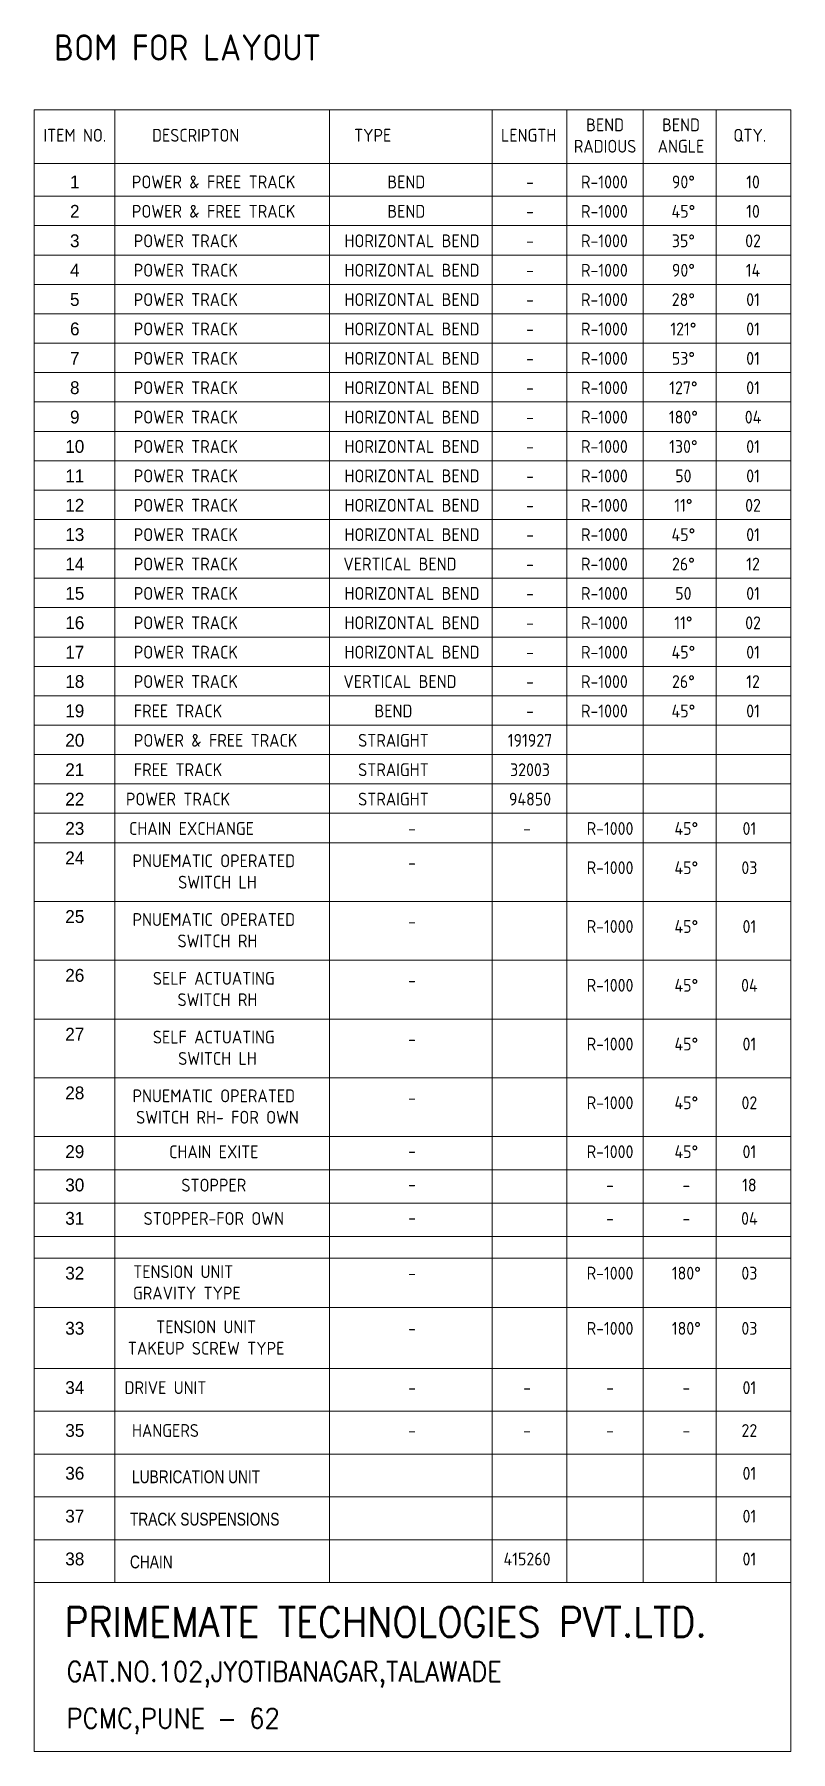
# Model space of a CAD drawing. Header units: inches. Extents: x 702888 to 852715, y 9845 to 271320.
# Drawn here: x 734610 to 738960, y 61179 to 71051 of the extents above; entities that cross this region are included whole.
import ezdxf

# ---------------------------------------------------------------- set-up
doc = ezdxf.new("R2010")
doc.units = ezdxf.units.IN
doc.header["$MEASUREMENT"] = 0
doc.layers.get('0').update_dxf_attribs({"lineweight": 5})
doc.layers.add('chain', color=2, linetype='Continuous', lineweight=5)
doc.layers.add('p7', color=253, linetype='Continuous', lineweight=5)
doc.styles.add('ROMANS', font='romans.shx', dxfattribs={"width": 0.9})

msp = doc.modelspace()

# ---------------------------------------------------------------- linework, layer by layer
at = {"color": 150}
for p, q in [((734610.495, 70616.191), (734610.495, 62150.877)), ((734610.495, 70616.191), (738959.952, 70616.191)), ((735073.381, 70616.191), (735073.381, 62150.877)), ((736308.862, 70616.191), (736308.862, 62150.877)), ((737242.812, 70616.191), (737242.812, 62150.877)), ((737673.528, 62150.877), (737673.528, 70616.191)), ((738112.26, 62150.877), (738112.26, 70616.191)), ((738532.305, 62150.877), (738532.305, 70616.191)), ((738959.952, 70616.191), (738959.952, 62150.877)), ((734610.495, 70308.694), (738959.952, 70308.694)), ((734610.495, 70119.786), (738959.952, 70119.786)), ((734610.495, 69950.876), (738959.952, 69950.876)), ((734610.495, 69781.967), (738959.952, 69781.967)), ((734610.495, 69781.967), (738959.952, 69781.967)), ((734610.495, 69781.967), (738959.952, 69781.967)), ((734610.495, 69613.058), (738959.952, 69613.058)), ((734610.495, 69613.058), (738959.952, 69613.058)), ((734610.495, 69613.058), (738959.952, 69613.058)), ((734610.495, 69444.148), (738959.952, 69444.148)), ((734610.495, 69444.148), (738959.952, 69444.148)), ((734610.495, 69444.148), (738959.952, 69444.148)), ((734610.495, 69275.239), (738959.952, 69275.239)), ((734610.495, 69106.33), (738959.952, 69106.33)), ((734610.495, 69106.33), (738959.952, 69106.33)), ((734610.495, 69106.33), (738959.952, 69106.33)), ((734610.495, 68937.42), (738959.952, 68937.42)), ((734610.495, 68937.42), (738959.952, 68937.42)), ((734610.495, 68937.42), (738959.952, 68937.42)), ((734610.495, 68768.511), (738959.952, 68768.511)), ((734610.495, 68599.602), (738959.952, 68599.602)), ((734610.495, 68599.602), (738959.952, 68599.602)), ((734610.495, 68599.602), (738959.952, 68599.602)), ((734610.495, 68430.692), (738959.952, 68430.692)), ((734610.495, 68261.783), (738959.952, 68261.783)), ((734610.495, 68261.783), (738959.952, 68261.783)), ((734610.495, 68261.783), (738959.952, 68261.783)), ((734610.495, 68092.874), (738959.952, 68092.874)), ((734610.495, 68092.874), (738959.952, 68092.874)), ((734610.495, 68092.874), (738959.952, 68092.874)), ((734610.495, 67923.964), (738959.952, 67923.964)), ((734610.495, 67923.964), (738959.952, 67923.964)), ((734610.495, 67923.964), (738959.952, 67923.964)), ((734610.495, 67755.055), (738959.952, 67755.055)), ((734610.495, 67586.146), (738959.952, 67586.146)), ((734610.495, 67586.146), (738959.952, 67586.146)), ((734610.495, 67586.146), (738959.952, 67586.146)), ((734610.495, 67417.236), (738959.952, 67417.236)), ((734610.495, 67417.236), (738959.952, 67417.236)), ((734610.495, 67417.236), (738959.952, 67417.236)), ((734610.495, 67248.327), (738959.952, 67248.327)), ((734610.495, 67248.327), (738959.952, 67248.327)), ((734610.495, 67248.327), (738959.952, 67248.327)), ((734610.495, 67079.418), (738959.952, 67079.418)), ((734610.495, 66910.508), (738959.952, 66910.508)), ((734610.495, 66741.599), (738959.952, 66741.599)), ((734610.495, 66572.69), (738959.952, 66572.69)), ((734610.495, 66403.78), (738959.952, 66403.78)), ((734610.495, 66065.962), (738959.952, 66065.962)), ((734610.495, 65728.143), (738959.952, 65728.143)), ((734610.495, 65390.324), (738959.952, 65390.324)), ((734610.495, 65052.506), (738959.952, 65052.506)), ((734610.495, 64714.687), (738959.952, 64714.687)), ((734610.495, 64522.982), (738959.952, 64522.982)), ((734610.495, 64331.276), (738959.952, 64331.276)), ((734610.495, 64139.571), (738959.952, 64139.571)), ((734610.495, 64016.459), (738959.952, 64016.459)), ((734610.495, 63731.538), (738959.952, 63731.538)), ((734610.495, 63382.17), (738959.952, 63382.17)), ((734610.495, 63135.912), (738959.952, 63135.912)), ((734610.495, 62889.653), (738959.952, 62889.653)), ((734610.495, 62643.394), (738959.952, 62643.394)), ((734610.495, 62397.136), (738959.952, 62397.136)), ((734610.495, 62150.877), (738959.952, 62150.877))]:
    msp.add_line(p, q, dxfattribs=at)
at = {"layer": 'chain', "color": 1}
msp.add_lwpolyline([(738959.952, 61178.707), (734610.495, 61178.707), (734610.495, 62150.877), (738959.952, 62150.877)], close=True, dxfattribs=at)

# ---------------------------------------------------------------- texts
at = {"color": 140, "width": 0.8}
for s, p in [('LUBRICATION UNIT', (735172.375, 62721.999)), ('TRACK SUSPENSIONS ', (735160.429, 62478.586)), ('CHAIN', (735160.429, 62232.327))]:
    msp.add_text(s, height=73.7767, dxfattribs=at).set_placement(p)
at = {"color": 140, "attachment_point": 5}
for s, insert, char_height in [('{\\Fisocp|c0;BOM FOR LAYOUT}', (735491.703, 70975.011), 150), ('{\\Fisocp|c0;ITEM NO.}', (734843.13, 70470.427), 73.7767), ('{\\Fisocp|c0;DESCRIPTON}', (735538.268, 70470.427), 73.7767), ('{\\Fisocp|c0;TYPE}', (736556.536, 70470.427), 73.7767), ('{\\Fisocp|c0;LENGTH}', (737453.356, 70470.427), 73.7767), ('{\\Fisocp|c0;BEND \\PRADIOUS}', (737892.676, 70468.751), 73.7767), ('{\\Fisocp|c0;BEND \\PANGLE}', (738329.09, 70468.751), 73.7767), ('{\\Fisocp|c0;QTY.}', (738724.761, 70470.427), 73.7767), ('{\\Fisocp|c0;POWER & FREE TRACK}', (735641.759, 70202.199), 73.7767), ('{\\Fisocp|c0;BEND}', (736749.604, 70202.199), 73.7767), ('{\\Fisocp|c0;-}', (737461.02, 70202.199), 73.7767), ('{\\Fisocp|c0;R-1000}', (737888.779, 70202.199), 73.7767), ('{\\Fisocp|c0;90%%D}', (738343.021, 70202.199), 73.7767), ('{\\Fisocp|c0;10}', (738743.532, 70202.199), 73.7767), ('{\\Fisocp|c0;POWER & FREE TRACK}', (735641.759, 70033.289), 73.7767), ('{\\Fisocp|c0;BEND}', (736749.604, 70033.289), 73.7767), ('{\\Fisocp|c0;-}', (737461.02, 70033.289), 73.7767), ('{\\Fisocp|c0;R-1000}', (737888.779, 70033.289), 73.7767), ('{\\Fisocp|c0;45%%D}', (738343.021, 70033.289), 73.7767), ('{\\Fisocp|c0;10}', (738743.532, 70033.289), 73.7767), ('{\\Fisocp|c0;POWER TRACK}', (735481.713, 69863.641), 73.7767), ('{\\Fisocp|c0;HORIZONTAL BEND}', (736782.503, 69863.641), 73.7767), ('{\\Fisocp|c0;R-1000}', (737888.779, 69863.641), 73.7767), ('{\\Fisocp|c0;35%%D}', (738343.021, 69863.641), 73.7767), ('{\\Fisocp|c0;02}', (738743.532, 69863.641), 73.7767), ('{\\Fisocp|c0;-}', (737461.02, 69863.641), 73.7767), ('{\\Fisocp|c0;POWER TRACK}', (735481.713, 69694.731), 73.7767), ('{\\Fisocp|c0;HORIZONTAL BEND}', (736782.503, 69694.731), 73.7767), ('{\\Fisocp|c0;R-1000}', (737888.779, 69694.731), 73.7767), ('{\\Fisocp|c0;90%%D}', (738343.021, 69694.731), 73.7767), ('{\\Fisocp|c0;14}', (738743.532, 69694.731), 73.7767), ('{\\Fisocp|c0;-}', (737461.02, 69694.731), 73.7767), ('{\\Fisocp|c0;POWER TRACK}', (735481.713, 69525.822), 73.7767), ('{\\Fisocp|c0;HORIZONTAL BEND}', (736782.503, 69525.822), 73.7767), ('{\\Fisocp|c0;-}', (737461.02, 69525.822), 73.7767), ('{\\Fisocp|c0;R-1000}', (737888.779, 69525.822), 73.7767), ('{\\Fisocp|c0;28%%D}', (738343.021, 69525.822), 73.7767), ('{\\Fisocp|c0;01}', (738743.532, 69525.822), 73.7767), ('{\\Fisocp|c0;POWER TRACK}', (735481.713, 69356.913), 73.7767), ('{\\Fisocp|c0;HORIZONTAL BEND}', (736782.503, 69356.913), 73.7767), ('{\\Fisocp|c0;-}', (737461.02, 69356.913), 73.7767), ('{\\Fisocp|c0;R-1000}', (737888.779, 69356.913), 73.7767), ('{\\Fisocp|c0;121%%D}', (738343.021, 69356.913), 73.7767), ('{\\Fisocp|c0;01}', (738743.532, 69356.913), 73.7767), ('{\\Fisocp|c0;POWER TRACK}', (735481.713, 69188.003), 73.7767), ('{\\Fisocp|c0;HORIZONTAL BEND}', (736782.503, 69188.003), 73.7767), ('{\\Fisocp|c0;R-1000}', (737888.779, 69188.003), 73.7767), ('{\\Fisocp|c0;53%%D}', (738343.021, 69188.003), 73.7767), ('{\\Fisocp|c0;01}', (738743.532, 69188.003), 73.7767), ('{\\Fisocp|c0;-}', (737461.02, 69188.003), 73.7767), ('{\\Fisocp|c0;POWER TRACK}', (735481.713, 69019.094), 73.7767), ('{\\Fisocp|c0;HORIZONTAL BEND}', (736782.503, 69019.094), 73.7767), ('{\\Fisocp|c0;-}', (737461.02, 69019.094), 73.7767), ('{\\Fisocp|c0;R-1000}', (737888.779, 69019.094), 73.7767), ('{\\Fisocp|c0;127%%D}', (738343.021, 69019.094), 73.7767), ('{\\Fisocp|c0;01}', (738743.532, 69019.094), 73.7767), ('{\\Fisocp|c0;POWER TRACK}', (735481.713, 68850.185), 73.7767), ('{\\Fisocp|c0;HORIZONTAL BEND}', (736782.503, 68850.185), 73.7767), ('{\\Fisocp|c0;-}', (737461.02, 68850.185), 73.7767), ('{\\Fisocp|c0;R-1000}', (737888.779, 68850.185), 73.7767), ('{\\Fisocp|c0;180%%D}', (738343.021, 68850.185), 73.7767), ('{\\Fisocp|c0;04}', (738743.532, 68850.185), 73.7767), ('{\\Fisocp|c0;POWER TRACK}', (735481.713, 68681.275), 73.7767), ('{\\Fisocp|c0;HORIZONTAL BEND}', (736782.503, 68681.275), 73.7767), ('{\\Fisocp|c0;R-1000}', (737888.779, 68681.275), 73.7767), ('{\\Fisocp|c0;130%%D}', (738343.021, 68681.275), 73.7767), ('{\\Fisocp|c0;01}', (738743.532, 68681.275), 73.7767), ('{\\Fisocp|c0;-}', (737461.02, 68681.275), 73.7767), ('{\\Fisocp|c0;POWER TRACK}', (735481.713, 68512.366), 73.7767), ('{\\Fisocp|c0;HORIZONTAL BEND}', (736782.503, 68512.366), 73.7767), ('{\\Fisocp|c0;R-1000}', (737888.779, 68512.366), 73.7767), ('{\\Fisocp|c0;50}', (738343.021, 68512.366), 73.7767), ('{\\Fisocp|c0;01}', (738743.532, 68512.366), 73.7767), ('{\\Fisocp|c0;-}', (737461.02, 68512.366), 73.7767), ('{\\Fisocp|c0;POWER TRACK}', (735481.713, 68343.457), 73.7767), ('{\\Fisocp|c0;HORIZONTAL BEND}', (736782.503, 68343.457), 73.7767), ('{\\Fisocp|c0;-}', (737461.02, 68343.457), 73.7767), ('{\\Fisocp|c0;R-1000}', (737888.779, 68343.457), 73.7767), ('{\\Fisocp|c0;11%%D}', (738343.021, 68343.457), 73.7767), ('{\\Fisocp|c0;02}', (738743.532, 68343.457), 73.7767), ('{\\Fisocp|c0;POWER TRACK}', (735481.713, 68174.547), 73.7767), ('{\\Fisocp|c0;HORIZONTAL BEND}', (736782.503, 68174.547), 73.7767), ('{\\Fisocp|c0;-}', (737461.02, 68174.547), 73.7767), ('{\\Fisocp|c0;R-1000}', (737888.779, 68174.547), 73.7767), ('{\\Fisocp|c0;45%%D}', (738343.021, 68174.547), 73.7767), ('{\\Fisocp|c0;01}', (738743.532, 68174.547), 73.7767), ('{\\Fisocp|c0;POWER TRACK}', (735481.713, 68005.638), 73.7767), ('{\\Fisocp|c0;VERTICAL BEND}', (736713.117, 68005.638), 73.7767), ('{\\Fisocp|c0;R-1000}', (737888.779, 68005.638), 73.7767), ('{\\Fisocp|c0;26%%D}', (738343.021, 68005.638), 73.7767), ('{\\Fisocp|c0;12}', (738743.532, 68005.638), 73.7767), ('{\\Fisocp|c0;-}', (737461.02, 68005.638), 73.7767), ('{\\Fisocp|c0;POWER TRACK}', (735481.713, 67836.729), 73.7767), ('{\\Fisocp|c0;HORIZONTAL BEND}', (736782.503, 67836.729), 73.7767), ('{\\Fisocp|c0;-}', (737461.02, 67836.729), 73.7767), ('{\\Fisocp|c0;R-1000}', (737888.779, 67836.729), 73.7767), ('{\\Fisocp|c0;50}', (738343.021, 67836.729), 73.7767), ('{\\Fisocp|c0;01}', (738743.532, 67836.729), 73.7767), ('{\\Fisocp|c0;POWER TRACK}', (735481.713, 67667.819), 73.7767), ('{\\Fisocp|c0;HORIZONTAL BEND}', (736782.503, 67667.819), 73.7767), ('{\\Fisocp|c0;-}', (737461.02, 67667.819), 73.7767), ('{\\Fisocp|c0;R-1000}', (737888.779, 67667.819), 73.7767), ('{\\Fisocp|c0;11%%D}', (738343.021, 67667.819), 73.7767), ('{\\Fisocp|c0;02}', (738743.532, 67667.819), 73.7767), ('{\\Fisocp|c0;POWER TRACK}', (735481.713, 67498.91), 73.7767), ('{\\Fisocp|c0;HORIZONTAL BEND}', (736782.503, 67498.91), 73.7767), ('{\\Fisocp|c0;R-1000}', (737888.779, 67498.91), 73.7767), ('{\\Fisocp|c0;45%%D}', (738343.021, 67498.91), 73.7767), ('{\\Fisocp|c0;01}', (738743.532, 67498.91), 73.7767), ('{\\Fisocp|c0;-}', (737461.02, 67498.91), 73.7767), ('{\\Fisocp|c0;POWER TRACK}', (735481.713, 67330.001), 73.7767), ('{\\Fisocp|c0;VERTICAL BEND}', (736713.117, 67330.001), 73.7767), ('{\\Fisocp|c0;R-1000}', (737888.779, 67330.001), 73.7767), ('{\\Fisocp|c0;26%%D}', (738343.021, 67330.001), 73.7767), ('{\\Fisocp|c0;12}', (738743.532, 67330.001), 73.7767), ('{\\Fisocp|c0;-}', (737461.02, 67330.001), 73.7767), ('19', (734843.13, 67161.091), 73.7767), ('{\\Fisocp|c0;FREE TRACK}', (735436.769, 67161.091), 73.7767), ('{\\Fisocp|c0;BEND}', (736675.663, 67161.091), 73.7767), ('{\\Fisocp|c0;-}', (737461.02, 67161.091), 73.7767), ('{\\Fisocp|c0;R-1000}', (737888.779, 67161.091), 73.7767), ('{\\Fisocp|c0;45%%D}', (738343.021, 67161.091), 73.7767), ('{\\Fisocp|c0;01}', (738743.532, 67161.091), 73.7767), ('20', (734843.13, 66992.182), 73.7767), ('{\\Fisocp|c0;POWER & FREE TRACK}', (735653.089, 66992.182), 73.7767), ('{\\Fisocp|c0;STRAIGHT}', (736675.663, 66992.182), 73.7767), ('{\\Fisocp|c0;191927}', (737461.02, 66992.182), 73.7767), ('21', (734843.13, 66823.273), 73.7767), ('{\\Fisocp|c0;FREE TRACK}', (735436.769, 66823.273), 73.7767), ('{\\Fisocp|c0;STRAIGHT}', (736675.663, 66823.273), 73.7767), ('{\\Fisocp|c0;32003}', (737461.02, 66823.273), 73.7767), ('22', (734843.13, 66654.363), 73.7767), ('{\\Fisocp|c0;POWER TRACK}', (735436.769, 66654.363), 73.7767), ('{\\Fisocp|c0;STRAIGHT}', (736675.663, 66654.363), 73.7767), ('{\\Fisocp|c0;94850}', (737461.02, 66654.363), 73.7767), ('{\\Fisocp|c0;CHAIN EXCHANGE}', (735514.288, 66485.454), 73.7767), ('{\\Fisocp|c0;-}', (736782.503, 66485.454), 73.7767), ('{\\Fisocp|c0;-}', (737443.956, 66485.454), 73.7767), ('{\\Fisocp|c0;R-1000}', (737921.202, 66485.454), 73.7767), ('{\\Fisocp|c0;45%%D}', (738359.933, 66485.454), 73.7767), ('{\\Fisocp|c0;01}', (738722.48, 66485.454), 73.7767), ('{\\Fisocp|c0;PNUEMATIC OPERATED\\P SWITCH LH}', (735642.586, 66238.382), 73.7767), ('{\\Fisocp|c0;-}', (736782.503, 66288.63), 73.7767), ('{\\Fisocp|c0;R-1000}', (737921.202, 66259.922), 73.7767), ('{\\Fisocp|c0;45%%D}', (738359.933, 66259.922), 73.7767), ('{\\Fisocp|c0;03}', (738722.48, 66259.922), 73.7767), ('{\\Fisocp|c0;PNUEMATIC OPERATED\\P SWITCH RH}', (735642.586, 65900.563), 73.7767), ('{\\Fisocp|c0;-}', (736782.503, 65950.811), 73.7767), ('{\\Fisocp|c0;R-1000}', (737921.202, 65922.104), 73.7767), ('{\\Fisocp|c0;45%%D}', (738359.933, 65922.104), 73.7767), ('{\\Fisocp|c0;01}', (738722.48, 65922.104), 73.7767), ('{\\Fisocp|c0;-}', (736782.503, 65612.993), 73.7767), ('{\\Fisocp|c0;R-1000}', (737921.202, 65584.285), 73.7767), ('{\\Fisocp|c0;45%%D}', (738359.933, 65584.285), 73.7767), ('{\\Fisocp|c0;04}', (738722.48, 65584.285), 73.7767), ('{\\Fisocp|c0;-}', (736782.503, 65275.174), 73.7767), ('{\\Fisocp|c0;R-1000}', (737921.202, 65246.466), 73.7767), ('{\\Fisocp|c0;45%%D}', (738359.933, 65246.466), 73.7767), ('{\\Fisocp|c0;01}', (738722.48, 65246.466), 73.7767), ('{\\Fisocp|c0;PNUEMATIC OPERATED\\P SWITCH RH- FOR OWN}', (735642.586, 64887.108), 73.7767), ('{\\Fisocp|c0;-}', (736782.503, 64937.356), 73.7767), ('{\\Fisocp|c0;R-1000}', (737921.202, 64908.648), 73.7767), ('{\\Fisocp|c0;45%%D}', (738359.933, 64908.648), 73.7767), ('{\\Fisocp|c0;02}', (738722.48, 64908.648), 73.7767), ('{\\Fisocp|c0;R-1000}', (737921.202, 64627.452), 73.7767), ('{\\Fisocp|c0;45%%D}', (738359.933, 64627.452), 73.7767), ('{\\Fisocp|c0;01}', (738722.48, 64627.452), 73.7767), ('{\\Fisocp|c0;-}', (736782.503, 64631.75), 73.7767), ('{\\Fisocp|c0;18}', (738722.48, 64435.746), 73.7767), ('{\\Fisocp|c0;-}', (736782.503, 64440.045), 73.7767), ('{\\Fisocp|c0;-}', (737921.202, 64435.746), 73.7767), ('{\\Fisocp|c0;-}', (738359.933, 64435.746), 73.7767), ('{\\Fisocp|c0;04}', (738722.48, 64244.041), 73.7767), ('{\\Fisocp|c0;-}', (736782.503, 64248.339), 73.7767), ('{\\Fisocp|c0;-}', (737921.202, 64244.041), 73.7767), ('{\\Fisocp|c0;-}', (738359.933, 64244.041), 73.7767), ('{\\Fisocp|c0;TENSION UNIT\\P GRAVITY TYPE}', (735466.539, 63876.142), 73.7767), ('{\\Fisocp|c0;-}', (736782.503, 63929.223), 73.7767), ('{\\Fisocp|c0;R-1000}', (737921.202, 63929.223), 73.7767), ('{\\Fisocp|c0;180%%D}', (738359.933, 63929.223), 73.7767), ('{\\Fisocp|c0;03}', (738722.48, 63929.223), 73.7767), ('{\\Fisocp|c0;TENSION UNIT\\PTAKEUP SCREW TYPE}', (735598.543, 63558.998), 73.7767), ('{\\Fisocp|c0;-}', (736782.503, 63612.079), 73.7767), ('{\\Fisocp|c0;R-1000}', (737921.202, 63612.079), 73.7767), ('{\\Fisocp|c0;180%%D}', (738359.933, 63612.079), 73.7767), ('{\\Fisocp|c0;03}', (738722.48, 63612.079), 73.7767), ('{\\Fisocp|c0;DRIVE UNIT}', (735364.55, 63271.087), 73.7767), ('{\\Fisocp|c0;01}', (738722.48, 63271.087), 73.7767), ('{\\Fisocp|c0;-}', (736782.503, 63271.087), 73.7767), ('{\\Fisocp|c0;-}', (737443.956, 63271.087), 73.7767), ('{\\Fisocp|c0;-}', (737921.202, 63271.087), 73.7767), ('{\\Fisocp|c0;-}', (738359.933, 63271.087), 73.7767), ('{\\Fisocp|c0;HANGERS}', (735364.55, 63024.828), 73.7767), ('{\\Fisocp|c0;-}', (736782.503, 63024.828), 73.7767), ('{\\Fisocp|c0;-}', (737443.956, 63024.828), 73.7767), ('{\\Fisocp|c0;-}', (737921.202, 63024.828), 73.7767), ('{\\Fisocp|c0;-}', (738359.933, 63024.828), 73.7767), ('{\\Fisocp|c0;22}', (738722.48, 63024.828), 73.7767), ('{\\Fisocp|c0;01}', (738722.48, 62778.57), 73.7767), ('{\\Fisocp|c0;01}', (738722.48, 62532.311), 73.7767), ('{\\Fisocp|c0;415260}', (737443.956, 62286.052), 73.7767), ('{\\Fisocp|c0;01}', (738722.48, 62286.052), 73.7767)]:
    msp.add_mtext(s, dxfattribs=dict(at, insert=insert, char_height=char_height))
for s, insert, char_height, width in [('1', (734843.13, 70202.199), 73.777, 64.2392), ('2', (734843.13, 70033.289), 73.777, 64.2392), ('3', (734843.13, 69863.641), 73.777, 64.2392), ('4', (734843.13, 69694.731), 73.777, 64.2392), ('5', (734843.13, 69525.822), 73.777, 64.2392), ('6', (734843.13, 69356.913), 73.777, 64.2392), ('7', (734843.13, 69188.003), 73.777, 64.2392), ('8', (734843.13, 69019.094), 73.777, 64.2392), ('9', (734843.13, 68850.185), 73.777, 64.2392), ('10', (734843.13, 68681.275), 73.7767, 64.2392), ('11', (734843.13, 68512.366), 73.7767, 64.2392), ('12', (734843.13, 68343.457), 73.7767, 64.2392), ('13', (734843.13, 68174.547), 73.7767, 64.2392), ('14', (734843.13, 68005.638), 73.7767, 64.2392), ('15', (734843.13, 67836.729), 73.7767, 64.2392), ('16', (734843.13, 67667.819), 73.7767, 64.2392), ('17', (734843.13, 67498.91), 73.7767, 64.2392), ('18', (734843.13, 67330.001), 73.7767, 64.2392), ('23', (734843.13, 66485.454), 73.7767, 64.2392), ('24', (734843.13, 66316.545), 73.7767, 64.2392), ('25', (734843.13, 65978.726), 73.7767, 64.2392), ('26', (734843.13, 65640.908), 73.7767, 64.2392), ('{\\Fisocp|c0;SELF ACTUATING\\P SWITCH RH}', (735642.586, 65562.745), 73.7767, 970.67671), ('27', (734843.13, 65303.089), 73.7767, 64.2392), ('{\\Fisocp|c0;SELF ACTUATING\\P SWITCH LH}', (735642.586, 65224.926), 73.7767, 970.67671), ('28', (734843.13, 64965.27), 73.7767, 64.2392), ('29', (734843.13, 64627.452), 73.7767, 64.2392), ('{\\Fisocp|c0;CHAIN EXITE}', (735642.586, 64626.912), 73.7767, 970.67671), ('30', (734843.13, 64435.746), 73.7767, 64.2392), ('{\\Fisocp|c0;STOPPER}', (735642.586, 64435.206), 73.7767, 970.67671), ('31', (734843.13, 64244.041), 73.7767, 64.2392), ('{\\Fisocp|c0;STOPPER-FOR OWN}', (735642.586, 64243.501), 73.7767, 970.67671), ('32', (734843.13, 63929.223), 73.7767, 64.2392), ('33', (734843.13, 63612.079), 73.7767, 64.2392), ('34', (734843.13, 63271.087), 73.7767, 64.2392), ('35', (734843.13, 63024.828), 73.7767, 64.2392), ('36', (734843.13, 62778.57), 73.7767, 64.2392), ('37', (734843.13, 62532.311), 73.7767, 64.2392), ('38', (734843.13, 62286.052), 73.7767, 64.2392)]:
    msp.add_mtext(s, dxfattribs=dict(at, insert=insert, char_height=char_height, width=width))
at = {"layer": 'p7', "color": 6, "style": 'ROMANS', "width": 0.9}
for s, height, p in [('PRIMEMATE TECHNOLOGIES PVT.LTD.', 170.9939, (734783.991, 61839.221)), ('GAT.NO.102,JYOTIBANAGAR,TALAWADE', 113.99593, (734795.68, 61582.487)), ('PCMC,PUNE - 62', 113.99593, (734795.68, 61313.645))]:
    msp.add_text(s, height=height, dxfattribs=at).set_placement(p)

doc.saveas('drawing.dxf')
